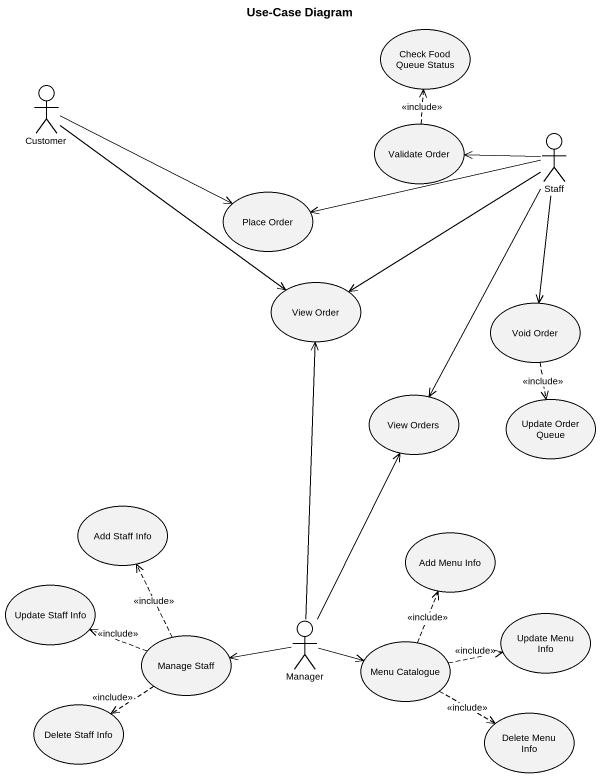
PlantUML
@startuml
title Use-Case Diagram
usecase "Check Food Queue Status" as Check_Food_Queue_Status
actor Customer
usecase "Validate Order" as Validate_Order
actor Staff
usecase "Place Order" as Place_Order
usecase "View Order" as View_Order
usecase "Void Order" as Void_Order
usecase "View Orders" as View_Orders
usecase "Update Order Queue" as Update_Order_Queue
usecase "Add Staff Info" as Add_Staff_Info
usecase "Add Menu Info" as Add_Menu_Info
usecase "Update Staff Info" as Update_Staff_Info
usecase "Update Menu Info" as Update_Menu_Info
usecase "Manage Staff" as Manage_Staff
actor Manager
usecase "Menu Catalogue" as Menu_Catalogue
usecase "Delete Staff Info" as Delete_Staff_Info
usecase "Delete Menu Info" as Delete_Menu_Info
Customer -right-> Place_Order
Customer --> View_Order
Validate_Order .up.> Check_Food_Queue_Status : <<include>>
Staff -left-> Validate_Order
Staff -left-> Place_Order
Staff -left-> View_Order
Staff --> Void_Order
Staff --> View_Orders
Void_Order ..> Update_Order_Queue : <<include>>
Manage_Staff .up.> Add_Staff_Info : <<include>>
Manage_Staff .left.> Update_Staff_Info : <<include>>
Manage_Staff ..> Delete_Staff_Info : <<include>>
Manager -up-> View_Order
Manager -up-> View_Orders
Manager -left-> Manage_Staff
Manager -right-> Menu_Catalogue
Menu_Catalogue .up.> Add_Menu_Info : <<include>>
Menu_Catalogue .right.> Update_Menu_Info : <<include>>
Menu_Catalogue .right.> Delete_Menu_Info : <<include>>
@enduml
